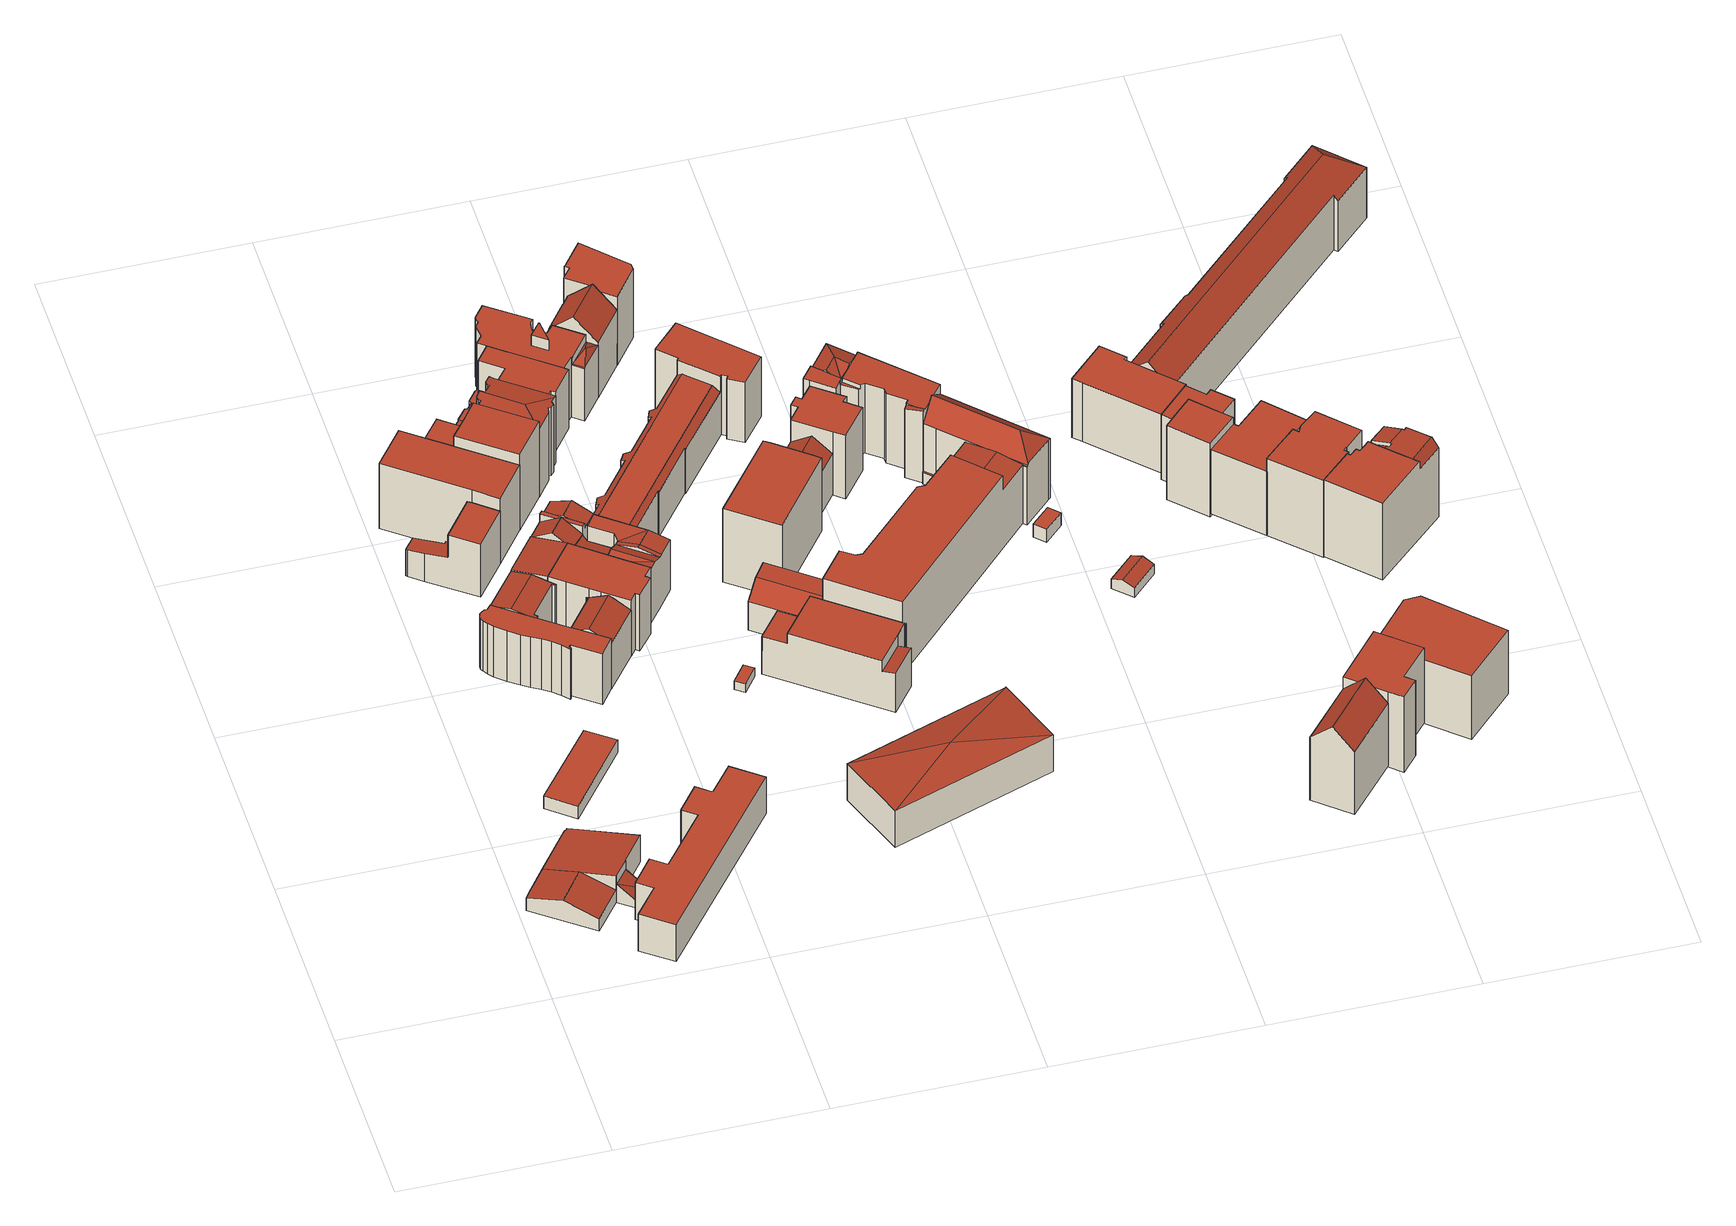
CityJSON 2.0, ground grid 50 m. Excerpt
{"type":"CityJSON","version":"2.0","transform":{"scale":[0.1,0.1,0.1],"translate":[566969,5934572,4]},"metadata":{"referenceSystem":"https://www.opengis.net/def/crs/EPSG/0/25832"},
"CityObjects":{
"building1":{"type":"Building","attributes":{"Gemeindeschluessel":"02000000","Geometrietyp2DReferenz":"3000","function":"31001_3210","roofType":"2100","measuredHeight":8.29,"storeysAboveGround":1},"geometry":[{"type":"MultiSurface","lod":"2","boundaries":[[[0,1,2,3,4,5]],[[6,7,8,1,0]],[[9,10,11,12]],[[13,10,9]],[[14,5,4,15]],[[11,16,17,12]],[[7,18,8]],[[2,19,3]],[[20,21,22,23]],[[23,22,24,25]],[[25,24,26,27]],[[28,10,13,29]],[[30,28,29,31,32,14,15,20,23,25,27,33]],[[8,18,17,16,34,35,26,24,22,21,19,2]],[[19,21,20,15,4,3]],[[35,34,30,33]],[[31,29,13,9,12,17,18]],[[26,35,33,27]],[[32,31,18,7,6]],[[28,30,34,16,11,10]],[[14,32,6,0,5]],[[8,2,1]]],"semantics":{"surfaces":[{"type":"RoofSurface"},{"type":"WallSurface"},{"type":"GroundSurface"}],"values":[0,0,0,0,1,1,1,1,1,1,1,1,2,0,1,1,1,1,1,1,1,1]}}]},
"building2":{"type":"Building","attributes":{"Gemeindeschluessel":"02000000","Geometrietyp2DReferenz":"3000","function":"31001_3020","roofType":"1000","measuredHeight":3.88,"storeysAboveGround":1},"geometry":[{"type":"MultiSurface","lod":"2","boundaries":[[[36,37,38,39]],[[40,41,42,43]],[[41,40,36,39]],[[40,43,37,36]],[[43,42,38,37]],[[42,41,39,38]]],"semantics":{"surfaces":[{"type":"RoofSurface"},{"type":"GroundSurface"},{"type":"WallSurface"}],"values":[0,1,2,2,2,2]}}]},
"building3":{"type":"Building","attributes":{"Gemeindeschluessel":"02000000","Geometrietyp2DReferenz":"3000","function":"31001_3020","roofType":"1000","measuredHeight":11.24,"storeysAboveGround":3},"geometry":[{"type":"MultiSurface","lod":"2","boundaries":[[[44,45,46,47]],[[48,49,50,51]],[[51,50,52,53]],[[53,52,54,55]],[[56,57,58,59]],[[60,61,62,63]],[[63,62,45,44]],[[64,48,51,53,55,65,66,56,59,67,60,63,44,47]],[[68,58,57,69,70,54,52,50,49,71,46,45,62,61]],[[70,69,66,65]],[[68,61,60,67]],[[69,57,56,66]],[[58,68,67,59]],[[71,49,48,64]],[[54,70,65,55]],[[46,71,64,47]]],"semantics":{"surfaces":[{"type":"WallSurface"},{"type":"GroundSurface"},{"type":"RoofSurface"}],"values":[0,0,0,0,0,0,0,1,2,0,0,0,0,0,0,0]}}]},
"building4":{"type":"Building","attributes":{"Gemeindeschluessel":"02000000","Geometrietyp2DReferenz":"3000","function":"31001_1120","roofType":"1000","measuredHeight":15.51,"storeysAboveGround":5},"geometry":[{"type":"MultiSurface","lod":"2","boundaries":[[[72,73,74,75,76,77,78,79,80,81,82,83,84,85,86,87,88,89,90,91,92,93,94,95]],[[96,97,98,99,100,101,102,103,104,105,106,107,108,109,110,111,112,113,114,115,116,117,118,119]],[[114,77,76,115]],[[115,76,75,116]],[[116,75,74,117]],[[117,74,73,118]],[[118,73,72,119]],[[96,95,94,97]],[[97,94,93,98]],[[98,93,92,99]],[[99,92,91,100]],[[100,91,90,101]],[[101,90,89,102]],[[102,89,88,103]],[[103,88,87,104]],[[104,87,86,105]],[[105,86,85,106]],[[106,85,84,107]],[[107,84,83,108]],[[108,83,82,109]],[[109,82,81,110]],[[110,81,80,111]],[[111,80,79,112]],[[112,79,78,113]],[[113,78,77,114]],[[96,119,72,95]]],"semantics":{"surfaces":[{"type":"RoofSurface"},{"type":"GroundSurface"},{"type":"WallSurface"}],"values":[0,1,2,2,2,2,2,2,2,2,2,2,2,2,2,2,2,2,2,2,2,2,2,2,2,2]}}]},
"building5":{"type":"Building","attributes":{"Gemeindeschluessel":"02000000","Geometrietyp2DReferenz":"3000","function":"31001_1010","roofType":"1000","measuredHeight":16.2,"storeysAboveGround":4},"geometry":[{"type":"MultiSurface","lod":"2","boundaries":[[[120,121,122,123,124,125,126,127,128,129]],[[130,131,132,133]],[[134,129,128,135]],[[135,128,127,136]],[[136,127,126,137]],[[137,126,125,138]],[[133,124,123,130]],[[139,121,120,140]],[[140,120,129,134]],[[141,142,143,144]],[[145,139,140,134,135,136,137,138,146,141,144]],[[141,146,132,131,147,142]],[[148,145,144,143]],[[147,131,130,123,122,149]],[[139,145,148,149,122,121]],[[146,138,125,124,133,132]],[[147,149,148,143,142]]],"semantics":{"surfaces":[{"type":"RoofSurface"},{"type":"WallSurface"},{"type":"GroundSurface"}],"values":[0,0,1,1,1,1,1,1,1,1,2,1,1,1,1,1,0]}}]},
"building6":{"type":"Building","attributes":{"Gemeindeschluessel":"02000000","Geometrietyp2DReferenz":"3000","function":"31001_1010","roofType":"3100","measuredHeight":16.07,"storeysAboveGround":5},"geometry":[{"type":"MultiSurface","lod":"2","boundaries":[[[150,151,152,153]],[[153,152,154,155]],[[156,157,158,159]],[[160,157,156,161,162]],[[163,150,153,155,119,161,156,159]],[[154,152,151,164,158,157,160,165]],[[154,165,166,119,155]],[[164,151,150,163]],[[158,164,163,159]],[[162,161,119,166]],[[162,166,165,160]]],"semantics":{"surfaces":[{"type":"WallSurface"},{"type":"GroundSurface"},{"type":"RoofSurface"}],"values":[0,0,0,0,1,2,0,0,0,0,2]}}]},
"building7":{"type":"Building","attributes":{"Gemeindeschluessel":"02000000","Geometrietyp2DReferenz":"3000","function":"31001_1120","roofType":"1000","measuredHeight":20.01,"storeysAboveGround":6},"geometry":[{"type":"MultiSurface","lod":"2","boundaries":[[[167,168,169,170,171,172]],[[173,144,141,174,175,176]],[[174,172,171,175]],[[175,171,170,176]],[[173,169,168,144]],[[144,168,167,141]],[[174,141,167,172]],[[173,176,170,169]]],"semantics":{"surfaces":[{"type":"RoofSurface"},{"type":"GroundSurface"},{"type":"WallSurface"}],"values":[0,1,2,2,2,2,2,2]}}]},
"building8":{"type":"Building","attributes":{"Gemeindeschluessel":"02000000","Geometrietyp2DReferenz":"3000","function":"31001_1010","roofType":"1000","measuredHeight":17.09,"storeysAboveGround":4},"geometry":[{"type":"MultiSurface","lod":"2","boundaries":[[[177,178,179,180]],[[181,182,183,184]],[[181,180,179,182]],[[182,179,178,183]],[[183,178,177,184]],[[184,177,180,181]]],"semantics":{"surfaces":[{"type":"RoofSurface"},{"type":"GroundSurface"},{"type":"WallSurface"}],"values":[0,1,2,2,2,2]}}]},
"building9":{"type":"Building","attributes":{"Gemeindeschluessel":"02000000","Geometrietyp2DReferenz":"3000","function":"31001_1010","roofType":"3100","measuredHeight":16.67,"storeysAboveGround":4},"geometry":[{"type":"MultiSurface","lod":"2","boundaries":[[[185,186,187,188]],[[189,190,191,192]],[[192,191,193,194]],[[194,193,195,196]],[[196,195,197,198]],[[199,200,201,202]],[[203,204,190,189]],[[205,186,185,206]],[[207,208,200,199]],[[203,189,192,194,196,198,207,199,202,205,206]],[[203,206,185,188,204]],[[205,202,201,187,186]],[[208,207,198,197]],[[208,197,195,193,191,190,204,188,187,201,200]]],"semantics":{"surfaces":[{"type":"RoofSurface"},{"type":"WallSurface"},{"type":"GroundSurface"}],"values":[0,1,1,1,1,1,1,1,1,2,1,1,1,0]}}]},
"building10":{"type":"Building","attributes":{"Gemeindeschluessel":"02000000","Geometrietyp2DReferenz":"3000","function":"31001_2010","roofType":"1000","measuredHeight":4.14,"storeysAboveGround":1},"geometry":[{"type":"MultiSurface","lod":"2","boundaries":[[[209,210,211,212]],[[212,211,213,214]],[[214,213,215,216]],[[217,218,219,220]],[[216,215,218,217]],[[210,209,220,219]],[[220,209,212,214,216,217]],[[210,219,218,215,213,211]]],"semantics":{"surfaces":[{"type":"WallSurface"},{"type":"GroundSurface"},{"type":"RoofSurface"}],"values":[0,0,0,0,0,0,1,2]}}]},
"building11":{"type":"Building","attributes":{"Gemeindeschluessel":"02000000","Geometrietyp2DReferenz":"3000","function":"31001_1010","roofType":"1000","measuredHeight":23.37,"storeysAboveGround":7},"geometry":[{"type":"MultiSurface","lod":"2","boundaries":[[[221,222,223,224]],[[225,224,223,226]],[[226,223,222,227]],[[221,228,229,222]],[[230,225,226,227,231,232]],[[233,234,229,228,235]],[[234,233,232,231]],[[233,235,230,232]],[[229,234,231,227,222]],[[225,230,235,228,221,224]]],"semantics":{"surfaces":[{"type":"RoofSurface"},{"type":"WallSurface"},{"type":"GroundSurface"}],"values":[0,1,1,1,2,0,1,1,1,1]}}]},
"building12":{"type":"Building","attributes":{"Gemeindeschluessel":"02000000","Geometrietyp2DReferenz":"3000","function":"31001_1010","roofType":"1000","measuredHeight":17.17,"storeysAboveGround":6},"geometry":[{"type":"MultiSurface","lod":"2","boundaries":[[[236,237,238,178]],[[239,240,241,242]],[[242,241,177,243]],[[244,245,240,239]],[[246,247,245,244]],[[246,248,249,247]],[[250,251,249,248]],[[250,252,253,251]],[[253,252,254,255]],[[254,256,257,255]],[[257,256,237,236]],[[177,178,238,243]],[[242,243,238,237,256,254,252,250,248,246,244,239]],[[177,241,240,245,247,249,251,253,255,257,236,178]]],"semantics":{"surfaces":[{"type":"WallSurface"},{"type":"GroundSurface"},{"type":"RoofSurface"}],"values":[0,0,0,0,0,0,0,0,0,0,0,0,1,2]}}]},
"building13":{"type":"Building","attributes":{"Gemeindeschluessel":"02000000","Geometrietyp2DReferenz":"3000","function":"31001_2010","roofType":"1000","measuredHeight":4.45,"storeysAboveGround":1},"geometry":[{"type":"MultiSurface","lod":"2","boundaries":[[[258,259,260,261,262,263,264,265,266,267,268,269,270,271]],[[272,273,274,275,276,277,278,279,280,281,282,283,284,285]],[[272,271,270,273]],[[273,270,269,274]],[[274,269,268,275]],[[275,268,267,276]],[[276,267,266,277]],[[277,266,265,278]],[[278,265,264,279]],[[279,264,263,280]],[[280,263,262,281]],[[281,262,261,282]],[[282,261,260,283]],[[283,260,259,284]],[[284,259,258,285]],[[285,258,271,272]]],"semantics":{"surfaces":[{"type":"RoofSurface"},{"type":"GroundSurface"},{"type":"WallSurface"}],"values":[0,1,2,2,2,2,2,2,2,2,2,2,2,2,2,2]}}]},
"building14":{"type":"Building","attributes":{"Gemeindeschluessel":"02000000","Geometrietyp2DReferenz":"3000","function":"31001_1120","roofType":"3100","measuredHeight":18.93,"storeysAboveGround":5},"geometry":[{"type":"MultiSurface","lod":"2","boundaries":[[[286,287,288,289,290]],[[288,291,292,293,294,295,296,297,298,299]],[[297,300,301,302,303]],[[304,305,306,307,308,292,287,286]],[[295,309,310,311,312,301,300]],[[313,314,315,316,317,318,319,306,320]],[[321,322,323,315,324]],[[325,326,322,321]],[[322,327,328,329,330,323]],[[331,332,333,329]],[[332,334,333]],[[327,335,332,331]],[[335,336,334,332]],[[303,298,297]],[[295,294,309]],[[308,293,292]],[[288,299,289]],[[319,307,306]],[[337,311,310,338]],[[305,320,306]],[[339,318,317,340]],[[315,314,324]],[[341,342,338,343]],[[315,323,316]],[[344,326,325,345]],[[317,316,323,330,329,333,346,347,340]],[[301,312,311,337,348,349,334,336,350,351,352,353,354,355,356,357,302]],[[344,358,359,360,350,336,335,327,322,326]],[[361,362,363,364,345,325,321,324,314,313,320,305,304,365]],[[360,359,358,344,345,364,363,362,361,365,366,367,368,369,357,356,355,354,353,352,351,350],[370,341,343,371,372,373,339,340,347,346]],[[290,289,299,298,303,302,357,369,368,367]],[[308,307,373,372,371,343,338,310,309,294,293]],[[328,327,331,329]],[[370,346,333,374,342,341]],[[319,318,339,373,307]],[[296,295,300,297]],[[366,365,304,286,290,367]],[[287,292,291,288]],[[342,374,333,334,349,348,337,338]]],"semantics":{"surfaces":[{"type":"RoofSurface"},{"type":"WallSurface"},{"type":"GroundSurface"}],"values":[0,0,0,0,0,0,0,0,0,0,0,0,0,1,1,1,1,1,1,1,1,1,1,1,1,1,1,1,1,2,1,1,1,1,1,1,1,1,0]}}]},
"building15":{"type":"Building","attributes":{"Gemeindeschluessel":"02000000","Geometrietyp2DReferenz":"3000","function":"31001_1010","roofType":"3200","measuredHeight":21.44,"storeysAboveGround":6},"geometry":[{"type":"MultiSurface","lod":"2","boundaries":[[[375,376,377,378,379,380,381,382,383]],[[384,385,386,387,388,389,390,377,376,391,392]],[[393,383,382,394]],[[394,382,381,395]],[[395,381,380,396]],[[396,380,379,397]],[[397,379,378,398]],[[399,390,389,400]],[[400,389,388,401]],[[401,388,387,402]],[[402,387,386,403]],[[403,386,385,404]],[[404,385,384,405]],[[406,407,408,409]],[[409,408,410,411]],[[411,410,412,413]],[[413,412,414,415]],[[406,409,411,413,415,416,393,394,395,396,397,398,399,400,401,402,403,404,405,417]],[[375,383,393,416,418]],[[418,416,415,414]],[[406,417,392,391,407]],[[417,405,384,392]],[[399,398,378,377,390]],[[418,414,412,410,408,407,391,376,375]]],"semantics":{"surfaces":[{"type":"RoofSurface"},{"type":"WallSurface"},{"type":"GroundSurface"}],"values":[0,0,1,1,1,1,1,1,1,1,1,1,1,1,1,1,1,2,1,1,1,1,1,0]}}]},
"building16":{"type":"Building","attributes":{"Gemeindeschluessel":"02000000","Geometrietyp2DReferenz":"3000","function":"31001_2010","roofType":"1000","measuredHeight":3.65,"storeysAboveGround":1},"geometry":[{"type":"MultiSurface","lod":"2","boundaries":[[[419,420,421,422]],[[422,421,423,424]],[[425,426,427,428]],[[428,427,429,430]],[[430,429,431,432]],[[432,431,433,434]],[[434,433,435,436]],[[436,435,437,438]],[[438,437,439,440]],[[440,439,441,442]],[[442,441,443,444]],[[444,443,445,446]],[[446,445,447,448]],[[424,423,426,425]],[[420,419,448,447]],[[448,419,422,424,425,428,430,432,434,436,438,440,442,444,446]],[[420,447,445,443,441,439,437,435,433,431,429,427,426,423,421]]],"semantics":{"surfaces":[{"type":"WallSurface"},{"type":"GroundSurface"},{"type":"RoofSurface"}],"values":[0,0,0,0,0,0,0,0,0,0,0,0,0,0,0,1,2]}}]},
"building17":{"type":"Building","attributes":{"Gemeindeschluessel":"02000000","Geometrietyp2DReferenz":"3000","function":"31001_2140","roofType":"1000","measuredHeight":2.55,"storeysAboveGround":1},"geometry":[{"type":"MultiSurface","lod":"2","boundaries":[[[449,450,451,452]],[[453,454,455,456]],[[456,455,450,449]],[[455,454,451,450]],[[454,453,452,451]],[[453,456,449,452]]],"semantics":{"surfaces":[{"type":"GroundSurface"},{"type":"RoofSurface"},{"type":"WallSurface"}],"values":[0,1,2,2,2,2]}}]},
"building18":{"type":"Building","attributes":{"Gemeindeschluessel":"02000000","Geometrietyp2DReferenz":"3000","function":"31001_1010","roofType":"1000","measuredHeight":18.06,"storeysAboveGround":6},"geometry":[{"type":"MultiSurface","lod":"2","boundaries":[[[457,458,459,460]],[[460,459,461,462]],[[463,464,465,466]],[[466,465,467,468]],[[468,467,469,470]],[[471,472,473,474]],[[475,469,467,465,464,473,472,461,459,458]],[[463,466,468,470,476,457,460,462,471,474]],[[463,474,473,464]],[[476,470,469,475]],[[457,476,475,458]],[[471,462,461,472]]],"semantics":{"surfaces":[{"type":"WallSurface"},{"type":"RoofSurface"},{"type":"GroundSurface"}],"values":[0,0,0,0,0,0,1,2,0,0,0,0]}}]},
"building19":{"type":"Building","attributes":{"Gemeindeschluessel":"02000000","Geometrietyp2DReferenz":"3000","function":"31001_1120","roofType":"1000","measuredHeight":21.45,"storeysAboveGround":6},"geometry":[{"type":"MultiSurface","lod":"2","boundaries":[[[477,478,479,480]],[[481,482,483,484]],[[485,486,481,484]],[[487,488,481,486]],[[488,482,481]],[[489,485,484,490]],[[491,492,493,494]],[[494,493,495,496]],[[496,495,497,498]],[[498,497,499,500]],[[501,502,503,504]],[[505,480,479,506]],[[507,478,477,508]],[[508,477,480,505]],[[509,507,510,511]],[[511,510,512,513]],[[514,515,472,516]],[[513,512,517,483,482,488,487,518]],[[519,514,516,520,521,522,491,494,496,498,500,523,501,504,509,511,513,518]],[[461,472,515,524,517,512,510,507,508,505,506,503,502,525,499,497,495,493,492,526,527]],[[472,461,520,516]],[[461,527,521,520]],[[519,518,487,486,485,489]],[[514,519,489,490,524,515]],[[517,524,490,484,483]],[[527,526,522,521]],[[526,492,491,522]],[[509,504,503,506,479,478,507]],[[525,502,501,523]],[[499,525,523,500]]],"semantics":{"surfaces":[{"type":"RoofSurface"},{"type":"WallSurface"},{"type":"GroundSurface"}],"values":[0,0,0,0,0,0,1,1,1,1,1,1,1,1,1,1,1,1,2,0,1,1,1,1,1,1,1,1,1,1]}}]},
"building20":{"type":"Building","attributes":{"Gemeindeschluessel":"02000000","Geometrietyp2DReferenz":"3000","function":"31001_3020","roofType":"1000","measuredHeight":14.65,"storeysAboveGround":4},"geometry":[{"type":"MultiSurface","lod":"2","boundaries":[[[528,529,530,531]],[[532,533,534,535]],[[536,531,530,537]],[[528,538,539,529]],[[534,540,541,535]],[[542,543,544,545]],[[546,533,532,547]],[[548,549,550,551]],[[552,553,546,547,536,537,554,542,545,548,551]],[[555,550,549,544,543,539,538,541,540]],[[536,547,532,535,541,538,528,531]],[[550,555,552,551]],[[544,549,548,545]],[[546,553,540,534,533]],[[555,540,553,552]],[[539,543,542,554]],[[554,537,530,529,539]]],"semantics":{"surfaces":[{"type":"RoofSurface"},{"type":"WallSurface"},{"type":"GroundSurface"}],"values":[0,0,1,1,1,1,1,1,2,0,1,1,1,1,1,1,1]}}]},
"building21":{"type":"Building","attributes":{"Gemeindeschluessel":"02000000","Geometrietyp2DReferenz":"3000","function":"31001_3021","roofType":"3500","measuredHeight":13.25,"storeysAboveGround":3},"geometry":[{"type":"MultiSurface","lod":"2","boundaries":[[[556,557,558,559]],[[557,560,558]],[[561,557,556]],[[561,562,560,557]],[[563,556,559,564]],[[565,562,561,566]],[[563,564,565,566]],[[565,564,559,558,560,562]],[[563,566,561,556]]],"semantics":{"surfaces":[{"type":"RoofSurface"},{"type":"WallSurface"},{"type":"GroundSurface"}],"values":[0,0,0,0,1,1,2,1,1]}}]},
"building22":{"type":"Building","attributes":{"Gemeindeschluessel":"02000000","Geometrietyp2DReferenz":"3000","function":"31001_1010","roofType":"1000","measuredHeight":18.49,"storeysAboveGround":6},"geometry":[{"type":"MultiSurface","lod":"2","boundaries":[[[567,568,569,570,571,572,573,574,575,576,577,578,579,580,581,582]],[[583,584,568,567]],[[585,586,587,588,589,590,584,583]],[[591,582,581,592]],[[592,581,580,593]],[[593,580,579,594]],[[594,579,578,595]],[[595,578,577,596]],[[596,577,576,597]],[[597,576,575,598]],[[598,575,574,599]],[[599,574,573,600]],[[600,573,572,601]],[[601,572,571,602]],[[602,571,570,603]],[[604,589,588,605]],[[605,588,587,606]],[[606,587,586,607]],[[607,586,585,608]],[[609,610,611,612]],[[613,614,615,616]],[[616,615,617,618]],[[619,620,621,622]],[[623,624,625,617,615,614,621,620,611,610]],[[612,611,620,619]],[[613,616,618,604,605,606,607,608,591,592,593,594,595,596,597,598,599,600,601,602,603,626,609,612,619,622]],[[591,608,585,583,567,582]],[[613,622,621,614]],[[625,624,569,568,584,590]],[[609,626,623,610]],[[604,618,617,625,590,589]],[[626,603,570,569,624,623]]],"semantics":{"surfaces":[{"type":"RoofSurface"},{"type":"WallSurface"},{"type":"GroundSurface"}],"values":[0,0,0,1,1,1,1,1,1,1,1,1,1,1,1,1,1,1,1,1,1,1,1,0,1,2,1,1,1,1,1,1]}}]},
"building23":{"type":"Building","attributes":{"Gemeindeschluessel":"02000000","Geometrietyp2DReferenz":"3000","function":"31001_1120","roofType":"3100","measuredHeight":22.65,"storeysAboveGround":5},"geometry":[{"type":"MultiSurface","lod":"2","boundaries":[[[627,628,629,630]],[[631,630,629,632]],[[627,633,634,628]],[[635,636,637,633,627,630,631]],[[635,631,632,638,639,640]],[[641,642,640,639,643]],[[636,635,640,642]],[[643,639,638,644]],[[638,632,629,628,634,644]],[[637,636,642,641]],[[637,641,643,644,634,633]]],"semantics":{"surfaces":[{"type":"RoofSurface"},{"type":"WallSurface"},{"type":"GroundSurface"}],"values":[0,1,1,1,2,1,1,1,1,0,0]}}]},
"building24":{"type":"Building","attributes":{"Gemeindeschluessel":"02000000","Geometrietyp2DReferenz":"3000","function":"31001_1010","roofType":"1000","measuredHeight":22.47,"storeysAboveGround":6},"geometry":[{"type":"MultiSurface","lod":"2","boundaries":[[[645,646,647,648]],[[645,649,650,646]],[[650,649,651,652]],[[652,651,653,654]],[[654,653,655,656]],[[647,656,655,648]],[[645,648,655,653,651,649]],[[646,650,652,654,656,647]]],"semantics":{"surfaces":[{"type":"WallSurface"},{"type":"GroundSurface"},{"type":"RoofSurface"}],"values":[0,0,0,0,0,0,1,2]}}]},
"building25":{"type":"Building","attributes":{"Gemeindeschluessel":"02000000","Geometrietyp2DReferenz":"3000","function":"31001_1120","roofType":"1000","measuredHeight":21.14,"storeysAboveGround":6},"geometry":[{"type":"MultiSurface","lod":"2","boundaries":[[[657,658,659,660,661,662,663,664,665,666]],[[667,668,669,670,671,672,673,674,675,676]],[[676,675,658,657]],[[675,674,659,658]],[[674,673,660,659]],[[673,672,661,660]],[[672,671,662,661]],[[671,670,663,662]],[[670,669,664,663]],[[669,668,665,664]],[[668,667,666,665]],[[667,676,657,666]]],"semantics":{"surfaces":[{"type":"GroundSurface"},{"type":"RoofSurface"},{"type":"WallSurface"}],"values":[0,1,2,2,2,2,2,2,2,2,2,2]}}]},
"building26":{"type":"Building","attributes":{"Gemeindeschluessel":"02000000","Geometrietyp2DReferenz":"3000","function":"31001_1010","roofType":"3100","measuredHeight":16.12,"storeysAboveGround":4},"geometry":[{"type":"MultiSurface","lod":"2","boundaries":[[[677,678,679,680]],[[681,682,678,677]],[[683,680,679,684]],[[685,682,681,686]],[[686,681,677,680,683]],[[684,679,678,682,685]],[[684,685,686,683]]],"semantics":{"surfaces":[{"type":"RoofSurface"},{"type":"WallSurface"},{"type":"GroundSurface"}],"values":[0,0,1,1,1,1,2]}}]},
"building27":{"type":"Building","attributes":{"Gemeindeschluessel":"02000000","Geometrietyp2DReferenz":"3000","function":"31001_1120","roofType":"1000","measuredHeight":22.48,"storeysAboveGround":6},"geometry":[{"type":"MultiSurface","lod":"2","boundaries":[[[687,688,689,690]],[[688,691,692,689]],[[691,693,694,695,696,692]],[[697,698,699,700,701,702]],[[703,704,705,706,707,699,698]],[[708,709,710,711]],[[712,696,695,713]],[[713,695,694,714]],[[715,716,717,718]],[[719,720,721,722]],[[723,724,725,726]],[[727,728,729,730]],[[731,702,701,732]],[[733,705,704,734]],[[706,735,707]],[[736,710,709,737]],[[738,739,730,740]],[[741,742,739,738]],[[734,704,703,743,744,745]],[[745,744,746,687,690,747]],[[733,734,745,747,712,713,714,715,718,719,722,748,723,726,741,738,740,749,736,737]],[[750,721,720,717,716,751,746,744,743]],[[700,707,735,708,711,752,729,728]],[[753,752,711,710]],[[712,747,690,689,692,696]],[[751,716,715,714,694,693]],[[746,751,693,691,688,687]],[[717,720,719,718]],[[753,710,736,749]],[[733,737,709,708,735,706,705]],[[700,728,727,732,701]],[[707,700,699]],[[749,740,730,729,752,753]],[[723,748,697,702,731,724]],[[742,741,726,725]],[[750,743,703,698,697]],[[748,722,721,750,697]],[[742,725,724,731,732,727,730,739]]],"semantics":{"surfaces":[{"type":"RoofSurface"},{"type":"WallSurface"},{"type":"GroundSurface"}],"values":[0,0,0,0,0,0,1,1,1,1,1,1,1,1,1,1,1,1,1,1,2,0,0,0,1,1,1,1,1,1,1,1,1,1,1,1,1,0]}}]},
"building28":{"type":"Building","attributes":{"Gemeindeschluessel":"02000000","Geometrietyp2DReferenz":"3000","function":"31001_1010","roofType":"1000","measuredHeight":19.4,"storeysAboveGround":6},"geometry":[{"type":"MultiSurface","lod":"2","boundaries":[[[754,755,756,757]],[[758,759,755,754]],[[758,760,761,759]],[[761,760,762,763]],[[762,764,765,763]],[[765,764,766,767]],[[767,766,768,769]],[[770,769,768,771]],[[770,771,772,773]],[[774,773,772,775]],[[776,777,774,775]],[[756,777,776,757]],[[758,754,757,776,775,772,771,768,766,764,762,760]],[[755,759,761,763,765,767,769,770,773,774,777,756]]],"semantics":{"surfaces":[{"type":"WallSurface"},{"type":"GroundSurface"},{"type":"RoofSurface"}],"values":[0,0,0,0,0,0,0,0,0,0,0,0,1,2]}}]},
"building29":{"type":"Building","attributes":{"Gemeindeschluessel":"02000000","Geometrietyp2DReferenz":"3000","function":"31001_1120","roofType":"1000","measuredHeight":21.94,"storeysAboveGround":6},"geometry":[{"type":"MultiSurface","lod":"2","boundaries":[[[778,779,780,781,782,783,784,785]],[[778,786,787,788,789]],[[785,790,787,786]],[[787,791,792,793,788]],[[790,794,791,787]],[[795,796,797,798,799]],[[800,801,790,802]],[[789,779,778]],[[785,784,790]],[[790,784,783,802]],[[803,783,782,804]],[[804,782,781,805]],[[805,781,780,806]],[[807,794,790]],[[792,808,793]],[[809,810,811,812]],[[812,811,813,814]],[[807,790,801,815]],[[797,796,816]],[[817,795,799,818]],[[797,819,798]],[[817,818,820,809,812,814,821,803,804,805,806,822,823]],[[824,823,822,788,793,808]],[[817,823,824,816,796,795]],[[820,818,799,798,819,825]],[[821,814,813,815,801,800]],[[810,809,820,825]],[[792,791,794]],[[778,785,786]],[[803,821,800,802,783]],[[822,806,780,779,789,788]],[[792,794,807,815,813,811,810,825,819,797,816,824,808]]],"semantics":{"surfaces":[{"type":"RoofSurface"},{"type":"WallSurface"},{"type":"GroundSurface"}],"values":[0,0,0,0,0,0,0,1,1,1,1,1,1,1,1,1,1,1,1,1,1,2,1,1,1,1,1,1,1,1,1,0]}}]},
"building30":{"type":"Building","attributes":{"Gemeindeschluessel":"02000000","Geometrietyp2DReferenz":"3000","function":"31001_2460","roofType":"1000","measuredHeight":3.97,"storeysAboveGround":1},"geometry":[{"type":"MultiSurface","lod":"2","boundaries":[[[826,827,828,829]],[[830,831,832,833]],[[830,829,828,831]],[[831,828,827,832]],[[832,827,826,833]],[[833,826,829,830]]],"semantics":{"surfaces":[{"type":"RoofSurface"},{"type":"GroundSurface"},{"type":"WallSurface"}],"values":[0,1,2,2,2,2]}}]},
"building31":{"type":"Building","attributes":{"Gemeindeschluessel":"02000000","Geometrietyp2DReferenz":"3000","function":"31001_3060","roofType":"3100","measuredHeight":3.94,"storeysAboveGround":1},"geometry":[{"type":"MultiSurface","lod":"2","boundaries":[[[834,835,836,837]],[[838,839,835,834]],[[840,837,836,841]],[[842,839,838,843]],[[843,838,834,837,840]],[[841,836,835,839,842]],[[841,842,843,840]]],"semantics":{"surfaces":[{"type":"RoofSurface"},{"type":"WallSurface"},{"type":"GroundSurface"}],"values":[0,0,1,1,1,1,2]}}]},
"building32":{"type":"Building","attributes":{"Gemeindeschluessel":"02000000","Geometrietyp2DReferenz":"3000","function":"31001_1120","roofType":"3100","measuredHeight":24.74,"storeysAboveGround":7},"geometry":[{"type":"MultiSurface","lod":"2","boundaries":[[[844,845,846,847]],[[848,849,845,844]],[[850,847,846,851]],[[852,849,848,853]],[[853,848,844,847,850]],[[851,846,845,849,852]],[[851,852,853,850]]],"semantics":{"surfaces":[{"type":"RoofSurface"},{"type":"WallSurface"},{"type":"GroundSurface"}],"values":[0,0,1,1,1,1,2]}}]},
"building33":{"type":"Building","attributes":{"Gemeindeschluessel":"02000000","Geometrietyp2DReferenz":"3000","function":"31001_1010","roofType":"1000","measuredHeight":23.05,"storeysAboveGround":5},"geometry":[{"type":"MultiSurface","lod":"2","boundaries":[[[854,855,856,857,858,859,860]],[[861,862,863,864,865,866,867]],[[867,866,855,854]],[[866,865,856,855]],[[865,864,857,856]],[[864,863,858,857]],[[863,862,859,858]],[[862,861,860,859]],[[861,867,854,860]]],"semantics":{"surfaces":[{"type":"GroundSurface"},{"type":"RoofSurface"},{"type":"WallSurface"}],"values":[0,1,2,2,2,2,2,2,2]}}]},
"building34":{"type":"Building","attributes":{"Gemeindeschluessel":"02000000","Geometrietyp2DReferenz":"3000","function":"31001_1120","roofType":"1000","measuredHeight":17.93,"storeysAboveGround":6},"geometry":[{"type":"MultiSurface","lod":"2","boundaries":[[[868,869,870,871,872,873,874,875]],[[876,877,878,879,880,881,882,883]],[[882,871,870,883]],[[876,869,868,877]],[[878,875,874,879]],[[879,874,873,880]],[[880,873,872,881]],[[881,872,871,882]],[[878,877,868,875]],[[876,883,870,869]]],"semantics":{"surfaces":[{"type":"RoofSurface"},{"type":"GroundSurface"},{"type":"WallSurface"}],"values":[0,1,2,2,2,2,2,2,2,2]}}]},
"building35":{"type":"Building","attributes":{"Gemeindeschluessel":"02000000","Geometrietyp2DReferenz":"3000","function":"31001_1100","roofType":"1000","measuredHeight":22.7,"storeysAboveGround":7},"geometry":[{"type":"MultiSurface","lod":"2","boundaries":[[[884,885,886,887]],[[887,886,888,889]],[[890,891,892,893]],[[893,892,894,895]],[[896,897,898,888,886,885,899,900]],[[901,902,903,904,905,906,907,890,893,895]],[[874,873,884,887,889,894,892,891]],[[903,902,897,896]],[[874,891,890,907]],[[902,901,898,897]],[[901,895,894,889,888,898]],[[906,905,899,885,884,873]],[[873,874,907,906]],[[904,903,896,900]],[[905,904,900,899]]],"semantics":{"surfaces":[{"type":"WallSurface"},{"type":"RoofSurface"},{"type":"GroundSurface"}],"values":[0,0,0,0,1,2,1,0,0,0,0,0,0,0,0]}}]},
"building36":{"type":"Building","attributes":{"Gemeindeschluessel":"02000000","Geometrietyp2DReferenz":"3000","function":"31001_1120","roofType":"1000","measuredHeight":19.56,"storeysAboveGround":5},"geometry":[{"type":"MultiSurface","lod":"2","boundaries":[[[908,909,910,911]],[[911,910,912,913]],[[914,915,916,917]],[[917,916,918,919]],[[919,918,920,921]],[[921,920,909,908]],[[915,914,922,923]],[[923,922,913,912]],[[913,922,914,917,919,921,908,911]],[[923,912,910,909,920,918,916,915]]],"semantics":{"surfaces":[{"type":"WallSurface"},{"type":"GroundSurface"},{"type":"RoofSurface"}],"values":[0,0,0,0,0,0,0,0,1,2]}}]},
"building37":{"type":"Building","attributes":{"Gemeindeschluessel":"02000000","Geometrietyp2DReferenz":"3000","function":"31001_1120","roofType":"1000","measuredHeight":19.46,"storeysAboveGround":5},"geometry":[{"type":"MultiSurface","lod":"2","boundaries":[[[924,925,926,927]],[[927,926,928,929]],[[929,928,930,931]],[[932,933,930,928,926,925]],[[934,935,924,927,929,931]],[[935,934,933,932]],[[924,935,932,925]],[[934,931,930,933]]],"semantics":{"surfaces":[{"type":"WallSurface"},{"type":"RoofSurface"},{"type":"GroundSurface"}],"values":[0,0,0,1,2,0,0,0]}}]},
"building38":{"type":"Building","attributes":{"Gemeindeschluessel":"02000000","Geometrietyp2DReferenz":"3000","function":"31001_1120","roofType":"1000","measuredHeight":23.7,"storeysAboveGround":6},"geometry":[{"type":"MultiSurface","lod":"2","boundaries":[[[919,936,937,938]],[[938,937,939,940]],[[940,939,941,942]],[[943,944,945,946]],[[946,945,947,948]],[[948,947,949,950]],[[950,949,951,952]],[[952,951,953,954]],[[954,953,955,956]],[[955,953,951,949,947,945,944,957,941,939,937,936,958]],[[921,919,938,940,942,959,943,946,948,950,952,954,956]],[[921,956,955,958]],[[943,959,957,944]],[[959,942,941,957]],[[919,921,958,936]]],"semantics":{"surfaces":[{"type":"WallSurface"},{"type":"RoofSurface"},{"type":"GroundSurface"}],"values":[0,0,0,0,0,0,0,0,0,1,2,0,0,0,0]}}]},
"building39":{"type":"Building","attributes":{"Gemeindeschluessel":"02000000","Geometrietyp2DReferenz":"3000","function":"31001_1120","roofType":"1000","measuredHeight":23.62,"storeysAboveGround":5},"geometry":[{"type":"MultiSurface","lod":"2","boundaries":[[[960,961,962,963,964]],[[965,966,967,968]],[[969,970,971,972,973,974,966,965,975,976,961,960]],[[977,978,979,971,970]],[[980,981,982,983]],[[983,982,984,985]],[[985,984,986,987]],[[977,988,978]],[[989,963,962,990]],[[991,968,967,992]],[[993,976,975,994]],[[995,974,973,996]],[[996,973,972,997]],[[998,999,980,983,985,987,989,990,993,994,991,992,995,996,997,1000]],[[977,970,969]],[[1000,997,972,971,979]],[[991,994,975,965,968]],[[995,992,967,966,974]],[[993,990,962,961,976]],[[1001,999,998,1002]],[[998,1000,979,978,988,1002]],[[969,960,964,1003]],[[989,987,986,1003,964,963]],[[981,980,999,1001]],[[981,1001,1002,988,977,969,1003,986,984,982]]],"semantics":{"surfaces":[{"type":"RoofSurface"},{"type":"WallSurface"},{"type":"GroundSurface"}],"values":[0,0,0,0,1,1,1,1,1,1,1,1,1,2,1,1,1,1,1,1,1,1,1,1,0]}}]},
"building40":{"type":"Building","attributes":{"Gemeindeschluessel":"02000000","Geometrietyp2DReferenz":"3000","function":"31001_3040","roofType":"3200","measuredHeight":21.92,"storeysAboveGround":4},"geometry":[{"type":"MultiSurface","lod":"2","boundaries":[[[1004,1005,1006,1007,1008,1009,1010,1011,1012,1013,1014]],[[1015,1016,1017,1018,1005,1004]],[[1018,1006,1005]],[[1019,1014,1013,1020]],[[1020,1013,1012,1021]],[[1021,1012,1011,1022]],[[1022,1011,1010,1023]],[[1023,1010,1009,1024]],[[1024,1009,1008,1025]],[[1025,1008,1007,1026]],[[1027,1017,1016,1028]],[[1028,1016,1015,1029]],[[1030,1006,1018,1031]],[[1027,1028,1029,1019,1020,1021,1022,1023,1024,1025,1026,1030,1031]],[[1027,1031,1018,1017]],[[1019,1029,1015,1004,1014]],[[1030,1026,1007,1006]]],"semantics":{"surfaces":[{"type":"RoofSurface"},{"type":"WallSurface"},{"type":"GroundSurface"}],"values":[0,0,0,1,1,1,1,1,1,1,1,1,1,2,1,1,1]}}]}
},
"vertices":[
[78,193,109],[137,272,109],[89,309,92],[67,326,85],[16,258,85],[8,247,85],[146,140,85],[207,218,85],[140,270,108],[208,217,104],[283,224,63],[239,258,104],[208,218,104],[252,184,63],[8,247,47],[16,258,47],[239,258,129],[208,218,129],[207,218,129],[67,326,86],[143,426,47],[143,426,86],[147,431,86],[147,431,47],[149,430,86],[149,430,47],[153,436,86],[153,436,47],[283,224,47],[252,184,47],[238,258,47],[207,218,47],[146,140,47],[292,328,47],[238,258,129],[292,328,130],
[198,504,79],[339,685,79],[274,734,79],[133,556,79],[198,504,40],[133,556,40],[274,734,40],[339,685,40],
[287,8,40],[287,8,153],[215,63,153],[215,63,40],[235,162,40],[235,162,153],[252,184,153],[252,184,40],[283,224,153],[283,224,40],[285,227,153],[285,227,40],[394,359,40],[394,359,153],[443,422,153],[443,422,40],[533,465,40],[533,465,153],[604,410,153],[604,410,40],[271,135,40],[321,199,40],[427,333,40],[477,395,40],[477,395,153],[427,333,153],[321,199,153],[271,135,153],
[150,1063,190],[140,1051,190],[133,1051,190],[126,1047,190],[120,1042,190],[118,1035,190],[118,1026,190],[122,1019,190],[129,1008,190],[139,995,190],[164,973,190],[190,954,190],[210,941,190],[231,929,190],[251,915,190],[269,899,190],[284,880,190],[287,883,190],[283,888,190],[287,894,190],[349,847,190],[380,889,190],[311,941,190],[294,953,190],[294,953,35],[311,941,35],[380,889,35],[349,847,35],[287,894,35],[283,888,35],[287,883,35],[284,880,35],[269,899,35],[251,915,35],[231,929,35],[210,941,35],[190,954,35],[164,973,35],[139,995,35],[129,1008,35],[122,1019,35],[118,1026,35],[118,1035,35],[120,1042,35],[126,1047,35],[133,1051,35],[140,1051,35],[150,1063,35],
[42,1358,113],[73,1333,118],[118,1299,125],[148,1338,125],[147,1339,125],[146,1339,125],[128,1353,122],[124,1347,122],[63,1393,112],[38,1361,112],[148,1338,112],[188,1391,112],[183,1395,112],[147,1339,112],[38,1361,32],[63,1393,32],[124,1347,32],[128,1353,32],[146,1339,32],[73,1333,32],[42,1358,32],[197,1385,32],[197,1385,194],[250,1342,194],[250,1342,32],[180,1251,32],[183,1395,32],[188,1391,194],[180,1251,194],[118,1299,194],
[237,1010,35],[237,1010,188],[243,1005,187],[243,1005,35],[237,997,187],[237,997,35],[309,1091,35],[309,1091,187],[306,1088,187],[306,1088,35],[263,1127,196],[224,1158,35],[224,1158,188],[300,1093,35],[300,1093,188],[190,1033,196],[150,1063,188],
[197,1385,232],[250,1342,232],[320,1434,232],[131,1580,232],[91,1611,232],[21,1521,232],[320,1434,32],[21,1521,32],[91,1611,32],[131,1580,32],
[293,1103,204],[364,1195,204],[294,1249,191],[224,1158,191],[224,1158,33],[294,1249,33],[364,1195,33],[293,1103,33],
[380,889,174],[451,980,174],[408,1013,201],[338,921,201],[294,953,34],[294,953,174],[300,961,174],[300,961,34],[306,957,177],[306,957,34],[369,1039,177],[369,1039,34],[365,1043,174],[365,1043,34],[371,1042,34],[371,1042,177],[393,1024,192],[393,1024,34],[311,941,34],[311,941,184],[451,980,34],[380,889,34],[366,1046,34],[366,1046,174],
[200,1672,34],[200,1672,75],[265,1621,75],[265,1621,34],[235,1581,75],[235,1581,34],[181,1623,75],[181,1623,34],[141,1572,34],[141,1572,75],[131,1580,75],[131,1580,34],
[195,1530,233],[235,1581,233],[181,1623,233],[141,1572,233],[141,1572,31],[181,1623,31],[235,1581,31],[195,1530,264],[235,1581,264],[320,1434,31],[265,1621,31],[390,1525,31],[390,1525,264],[265,1621,264],[320,1434,264],
[470,1110,204],[470,1110,32],[364,1195,32],[371,1042,32],[371,1042,204],[328,1076,204],[328,1076,32],[293,1103,32],[393,1024,32],[393,1024,204],[451,980,32],[451,980,204],[465,999,32],[465,999,204],[474,992,32],[474,992,204],[512,1038,32],[512,1038,204],[502,1047,32],[502,1047,204],[521,1071,32],[521,1071,204],
[265,1621,77],[270,1628,77],[273,1625,77],[289,1646,77],[285,1649,77],[283,1659,77],[295,1675,77],[305,1668,77],[321,1689,77],[317,1692,77],[316,1703,77],[328,1719,77],[271,1763,77],[200,1672,77],[200,1672,33],[271,1763,33],[328,1719,33],[316,1703,33],[317,1692,33],[321,1689,33],[305,1668,33],[295,1675,33],[283,1659,33],[285,1649,33],[289,1646,33],[273,1625,33],[270,1628,33],[265,1621,33],
[335,1218,221],[367,1260,221],[356,1269,212],[327,1292,188],[294,1249,188],[367,1260,212],[379,1251,212],[408,1228,212],[415,1236,212],[386,1259,212],[374,1268,212],[362,1278,212],[334,1300,212],[327,1292,212],[374,1268,218],[405,1308,218],[364,1340,197],[334,1300,197],[364,1195,197],[376,1186,188],[401,1219,188],[408,1227,188],[408,1228,188],[415,1236,197],[425,1250,197],[446,1276,197],[436,1284,202],[428,1144,196],[437,1137,196],[447,1150,193],[453,1158,191],[460,1167,189],[412,1204,189],[408,1227,186],[376,1186,196],[440,1134,186],[537,1092,196],[453,1158,196],[437,1137,186],[470,1110,190],[521,1071,196],[554,1114,186],[512,1147,186],[470,1180,186],[460,1167,192],[512,1147,196],[519,1155,196],[477,1188,186],[549,1195,196],[560,1122,186],[591,1162,186],[446,1276,196],[425,1250,189],[412,1204,31],[460,1167,31],[474,1211,31],[474,1211,189],[425,1250,31],[521,1071,31],[470,1110,31],[477,1188,31],[470,1180,31],[507,1228,196],[519,1218,196],[591,1162,31],[549,1195,31],[519,1218,31],[507,1228,31],[446,1276,31],[436,1284,31],[405,1308,31],[364,1340,31],[537,1092,31],[554,1114,31],[560,1122,31],[376,1186,31],[428,1144,31],[437,1137,31],[440,1134,31],[364,1195,31],[335,1218,31],[294,1249,31],[327,1292,31],[334,1300,31],[477,1189,31],[415,1236,31],[408,1228,31],[408,1227,31],[477,1189,186],
[389,1525,237],[379,1606,244],[293,1673,244],[283,1659,242],[285,1649,241],[289,1646,241],[273,1625,238],[270,1628,238],[265,1621,237],[337,1711,237],[328,1719,237],[316,1703,239],[317,1692,240],[321,1689,240],[305,1668,243],[295,1675,244],[450,1615,238],[454,1621,237],[265,1621,30],[270,1628,30],[273,1625,30],[289,1646,30],[285,1649,30],[283,1659,30],[295,1675,30],[305,1668,30],[321,1689,30],[317,1692,30],[316,1703,30],[328,1719,30],[337,1711,30],[440,1604,30],[440,1604,238],[442,1595,237],[442,1595,30],[434,1586,237],[434,1586,30],[427,1587,238],[427,1587,30],[425,1572,237],[425,1572,30],[390,1525,30],[454,1621,30],[390,1525,237],
[377,1762,32],[377,1762,69],[337,1711,69],[337,1711,32],[328,1719,69],[328,1719,32],[271,1763,32],[271,1763,69],[274,1767,69],[274,1767,32],[273,1774,69],[273,1774,32],[295,1802,69],[295,1802,32],[302,1801,69],[302,1801,32],[314,1816,69],[314,1816,32],[311,1824,69],[311,1824,32],[331,1849,69],[331,1849,32],[338,1855,69],[338,1855,32],[338,1856,69],[338,1856,32],[357,1842,69],[357,1842,32],[326,1802,69],[326,1802,32],
[641,812,39],[674,856,39],[696,839,39],[663,796,39],[663,796,65],[696,839,65],[674,856,65],[641,812,65],
[326,1802,29],[326,1802,210],[357,1842,210],[357,1842,29],[396,1811,210],[396,1811,29],[465,1659,29],[465,1659,210],[455,1666,210],[455,1666,29],[432,1637,210],[432,1637,29],[337,1711,210],[337,1711,29],[503,1728,29],[503,1728,210],[512,1721,210],[512,1721,29],[377,1762,210],[377,1762,29],
[485,1792,242],[479,1850,242],[478,1850,242],[452,1817,242],[566,1779,208],[578,1817,189],[577,1818,188],[531,1757,188],[554,1739,188],[555,1740,189],[601,1799,189],[600,1799,189],[552,1736,188],[529,1755,188],[349,1908,28],[349,1908,210],[358,1919,210],[358,1919,28],[356,1931,210],[356,1931,28],[356,1936,210],[356,1936,28],[381,1968,210],[381,1968,28],[468,1885,28],[468,1885,210],[466,1863,210],[466,1863,28],[452,1817,210],[478,1850,210],[479,1850,210],[485,1792,210],[479,1850,28],[496,1846,210],[496,1846,28],[514,1867,210],[514,1867,28],[527,1756,28],[527,1756,210],[503,1728,28],[577,1818,210],[601,1799,28],[552,1736,28],[396,1811,28],[338,1856,28],[353,1875,28],[477,1896,28],[529,1755,210],[477,1896,210],[353,1875,210],[338,1856,210],
[762,809,151],[817,879,151],[769,916,151],[714,846,151],[967,649,155],[1022,719,155],[996,739,149],[942,669,149],[714,846,36],[769,916,36],[762,809,182],[817,879,182],[996,739,182],[942,669,182],[843,911,36],[843,911,182],[1018,775,182],[1018,775,36],[1022,719,36],[967,649,36],[1025,770,36],[1025,770,182],[1023,768,182],[1023,768,36],[1020,770,36],[996,739,36],[817,879,36],[1020,770,182],
[850,228,154],[1020,386,174],[789,402,154],[788,402,154],[1190,543,154],[1252,369,154],[1191,544,154],[850,228,42],[788,402,42],[1191,544,42],[1252,369,42],
[448,1274,173],[760,1677,173],[751,1686,165],[679,1596,164],[664,1602,154],[654,1577,158],[661,1572,164],[588,1478,164],[572,1486,153],[560,1462,157],[568,1455,163],[495,1360,163],[479,1367,153],[468,1339,158],[475,1336,163],[436,1284,164],[508,1227,175],[814,1623,175],[519,1218,166],[611,1338,167],[613,1337,165],[705,1455,165],[707,1454,163],[828,1609,163],[436,1284,27],[475,1336,27],[468,1339,27],[479,1367,27],[495,1360,27],[568,1455,27],[560,1462,27],[572,1486,27],[588,1478,27],[661,1572,27],[654,1577,27],[664,1602,27],[679,1596,27],[707,1454,27],[705,1455,27],[613,1337,27],[611,1338,27],[519,1218,27],[713,1733,27],[713,1733,211],[779,1800,211],[779,1800,27],[840,1598,27],[840,1598,211],[845,1606,211],[845,1606,27],[832,1614,211],[832,1614,27],[933,1646,27],[933,1646,211],[877,1576,211],[877,1576,27],[755,1691,211],[751,1686,211],[828,1609,211],[755,1691,27],
[507,1873,69],[558,1940,69],[537,1956,69],[486,1890,69],[486,1890,27],[537,1956,27],[507,1873,195],[558,1940,195],[601,1799,27],[601,1799,196],[554,1836,254],[559,1939,27],[576,1962,27],[669,1890,27],[623,1926,254],[669,1890,196],[576,1962,196],[559,1939,196],
[823,1074,28],[823,1074,253],[711,1160,253],[711,1160,28],[965,1258,28],[965,1258,253],[948,1272,28],[948,1272,253],[868,1335,28],[868,1335,253],[854,1345,28],[854,1345,253],
[669,1890,25],[614,1932,25],[621,1941,25],[571,1980,25],[592,2006,25],[582,2014,25],[585,2017,25],[632,2078,25],[726,1982,25],[727,1966,25],[727,1966,236],[726,1982,236],[632,2078,236],[585,2017,236],[582,2014,236],[592,2006,236],[571,1980,236],[621,1941,236],[614,1932,236],[669,1890,236],
[908,1303,188],[980,1396,188],[940,1427,151],[868,1335,151],[948,1272,151],[1020,1365,151],[868,1335,27],[940,1427,27],[1020,1365,27],[948,1272,27],
[867,893,110],[894,928,145],[753,1038,145],[726,1002,110],[921,963,151],[780,1073,151],[926,969,134],[904,986,135],[903,984,140],[781,1074,146],[1245,1198,201],[1291,1151,208],[1356,1218,208],[1337,1238,205],[1299,1276,199],[1234,1210,199],[1338,1103,201],[1402,1168,201],[1410,1160,200],[1411,1162,200],[1375,1198,205],[1413,1164,208],[1478,1227,206],[1482,1230,206],[1413,1230,248],[781,1074,23],[903,984,23],[904,986,23],[956,947,23],[956,947,246],[974,946,246],[974,946,23],[1146,1120,23],[1146,1120,246],[1166,1120,246],[1166,1120,23],[1207,1237,23],[1207,1237,59],[1272,1301,59],[1272,1301,23],[1246,1330,59],[1246,1330,205],[1224,1352,205],[1224,1352,59],[1234,1210,59],[1299,1276,59],[1410,1160,23],[1402,1168,23],[1411,1162,205],[1482,1230,23],[1478,1227,23],[1221,1348,23],[1221,1348,59],[1224,1352,23],[1238,1332,23],[1238,1332,59],[1338,1103,246],[1018,775,246],[1018,775,23],[867,893,246],[726,1002,23],[1245,1198,23],[1285,1431,23],[1245,1198,246],[926,969,246],[1254,1392,248],[1285,1431,206],
[1020,1365,25],[1020,1365,219],[940,1427,219],[940,1427,25],[1044,1346,25],[1044,1346,219],[1104,1423,25],[1104,1423,219],[1068,1452,25],[1068,1452,219],[1079,1466,25],[1079,1466,219],[1059,1481,25],[1059,1481,219],[1010,1520,25],[1010,1520,219],[982,1485,219],[982,1485,25],[970,1495,25],[970,1495,219],[953,1473,219],[953,1473,25],[967,1462,25],[967,1462,219],
[1043,1546,235],[1024,1564,235],[997,1530,235],[1010,1520,235],[1059,1481,235],[1075,1502,235],[1080,1508,235],[1061,1527,235],[1052,1536,241],[1080,1572,241],[1079,1635,224],[1024,1564,224],[1080,1508,224],[1108,1544,241],[1116,1554,236],[1136,1579,224],[1100,1533,236],[1224,1352,241],[1229,1360,241],[1210,1378,236],[1196,1392,232],[1189,1380,233],[1109,1475,224],[1113,1476,224],[1075,1502,224],[1075,1502,22],[1059,1481,22],[1010,1520,22],[997,1530,22],[1080,1508,236],[1136,1579,236],[1162,1435,22],[1162,1435,236],[1161,1450,236],[1161,1450,22],[1125,1478,236],[1125,1478,22],[1113,1476,236],[1229,1360,236],[1224,1352,22],[1189,1380,22],[1196,1392,236],[1202,1402,22],[1109,1475,22],[1079,1635,22],[1285,1431,22],[1285,1431,236],[1202,1402,236],
[1435,1091,67],[1480,1134,67],[1456,1159,67],[1411,1116,67],[1411,1116,28],[1456,1159,28],[1480,1134,28],[1435,1091,28],
[1554,887,72],[1616,948,72],[1595,968,61],[1533,907,61],[1575,866,61],[1637,927,61],[1533,907,32],[1595,968,32],[1637,927,32],[1575,866,32],
[1822,112,272],[1934,243,272],[1892,279,216],[1780,148,216],[1863,77,217],[1976,207,216],[1780,148,24],[1892,279,24],[1976,207,24],[1863,77,24],
[2090,321,21],[2023,244,21],[2044,226,21],[2006,181,21],[1976,207,21],[1892,279,21],[1996,401,21],[1996,401,252],[1892,279,252],[1976,207,252],[2006,181,252],[2044,226,252],[2023,244,252],[2090,321,252],
[1707,1430,205],[1714,1436,205],[1665,1486,205],[1579,1402,205],[1598,1383,205],[1739,1239,205],[1815,1314,205],[1818,1317,205],[1714,1436,25],[1707,1430,25],[1818,1317,25],[1815,1314,25],[1739,1239,25],[1598,1383,25],[1579,1402,25],[1665,1486,25],
[1768,1209,205],[1768,1209,233],[1803,1243,233],[1803,1243,205],[1854,1190,233],[1854,1190,205],[1853,1275,6],[1853,1275,205],[1866,1287,205],[1866,1287,6],[1909,1244,205],[1909,1244,6],[1812,1094,233],[1883,1160,233],[1854,1189,233],[1769,1209,233],[1734,1174,233],[1854,1189,6],[1883,1160,6],[1812,1094,6],[1734,1174,6],[1769,1209,6],[1739,1239,6],[1815,1314,6],
[1812,1094,18],[1812,1094,214],[1883,1160,214],[1883,1160,18],[1892,1150,214],[1892,1150,18],[2043,1128,18],[2043,1128,214],[1972,1062,214],[1972,1062,18],[1980,1054,214],[1980,1054,18],[1914,993,214],[1914,993,18],[1962,1215,18],[1962,1215,214],
[2295,363,19],[2295,363,214],[2178,245,214],[2178,245,19],[2090,321,214],[2090,321,19],[1996,401,214],[1996,401,19],[2137,520,214],[2097,518,214],[2097,518,19],[2137,520,19],
[1980,1054,255],[1994,1067,255],[1994,1067,18],[2005,1056,255],[2005,1056,18],[2013,1072,255],[2013,1072,18],[2140,1023,18],[2140,1023,255],[2095,979,255],[2095,979,18],[2093,980,255],[2093,980,18],[2086,973,255],[2086,973,18],[2094,964,255],[2094,964,18],[2089,959,255],[2089,959,18],[2016,892,255],[2016,892,18],[2056,1108,255],[1914,993,255],[2056,1108,18],
[2173,955,252],[2181,963,252],[2161,985,242],[2147,986,238],[2144,984,238],[2190,970,252],[2228,1006,252],[2196,1041,236],[2157,1005,236],[2220,908,256],[2224,905,256],[2283,960,256],[2278,966,255],[2238,1009,252],[2232,1002,252],[2193,967,252],[2185,959,252],[2224,904,256],[2237,892,232],[2296,947,232],[2089,959,20],[2089,959,256],[2095,953,256],[2095,953,20],[2112,968,256],[2112,968,20],[2119,961,256],[2119,961,20],[2237,892,256],[2147,986,20],[2161,985,20],[2157,1005,20],[2196,1041,20],[2185,959,20],[2193,967,20],[2232,1002,20],[2238,1009,20],[2278,966,20],[2123,785,20],[2016,892,20],[2296,947,20],[2016,892,256],[2123,785,256],[2144,984,256],
[1750,1387,227],[2299,1921,227],[2301,2020,163],[2213,1934,163],[2219,1928,171],[1908,1626,171],[1902,1632,163],[1825,1558,163],[1832,1551,171],[1714,1436,172],[1707,1430,172],[1790,1345,173],[2301,1842,174],[2309,1834,163],[2398,1920,163],[1707,1430,7],[1714,1436,7],[1832,1551,7],[1825,1558,7],[1902,1632,7],[1908,1626,7],[2219,1928,7],[2213,1934,7],[2309,1834,7],[2301,1842,7],[1790,1345,7],[2301,2020,7],[2398,1920,7]
]}
